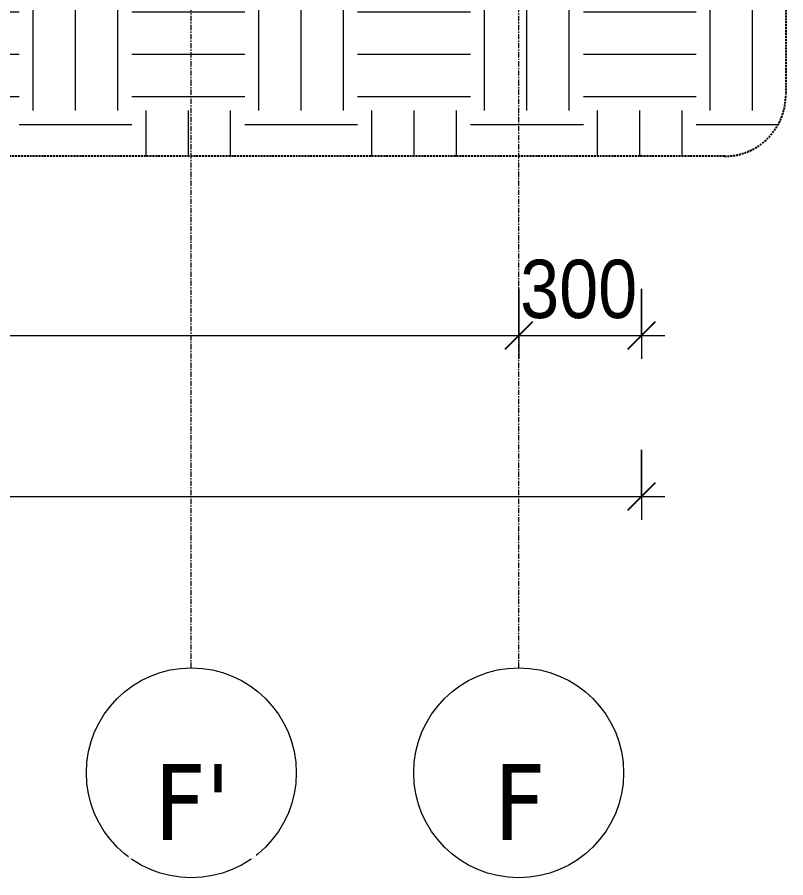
# Model space of a CAD drawing. Header units: millimetres. Extents: x 47270 to 150652, y -4714 to 3585.
# Drawn here: x 128724 to 130602, y -4663 to -2560 of the extents above; entities that cross this region are included whole.
import ezdxf

# ---------------------------------------------------------------- set-up
doc = ezdxf.new("R2010")
doc.units = ezdxf.units.MM
doc.linetypes.add('Grid Line', pattern=[22.225, 12.7, -3.175, 3.175, -3.175])
doc.linetypes.add('Hidden', pattern=[7.14375, 4.7625, -2.38125])
for name, color, linetype, lineweight in [('A-ANNO-DIMS', 211, 'Continuous', 9), ('A-ANNO-DIMS-57', 211, 'Continuous', 9), ('A-DETL-GENF', 92, 'Continuous', 18), ('A-DETL-GENF-1', 253, 'Continuous', 18), ('A-DETL-GENF-2', 92, 'Hidden', 25), ('S-GRID-1', 1, 'Grid Line', 9), ('S-GRID-IDEN', 1, 'Continuous', 9)]:
    doc.layers.add(name, color=color, linetype=linetype, lineweight=lineweight)
doc.styles.add('Tahoma_B_1', font='tahomabd.ttf', dxfattribs={"height": 185.25})
doc.styles.add('UTM Avo', font='', dxfattribs={"width": 0.9, "height": 142.5})
doc.styles.get('UTM Avo').set_extended_font_data('UTM Avo')
doc.dimstyles.new('1_Dim_chi_tiet_2_5', dxfattribs={"dimscale": 304.8, "dimtxt": 142.400385, "dimasz": 0.224409, "dimexe": 0.187008, "dimexo": 0.0625, "dimgap": 0.018701, "dimtad": 1, "dimdec": 0, "dimrnd": 5, "dimzin": 0, "dimdsep": 46, "dimtxsty": 'UTM Avo', "dimblk1": 'OBLIQUE', "dimblk2": 'OBLIQUE', "dimsah": 1, "dimcen": 0.09, "dimdle": 0.187008, "dimazin": 0, "dimtfac": 1, "dimtdec": 4, "dimtix": 1, "dimtmove": 0, "dimatfit": 3, "dimfxl": 0.374016, "dimfxlon": 1, "dimtvp": 1, "dimtolj": 1, "dimtzin": 0, "dimarcsym": 2})

# ---------------------------------------------------------------- blocks, each defined once
blk = doc.blocks.new('BORDER VIEW - BORDER VIEW-3502631-TKCS_BỂ NƯỚC NGẦM - MẶT CẮT 4')
at = {"layer": 'A-DETL-GENF-2'}
for p, q in [((-43884.1, 2251.9), (-43884.1, -2750)), ((-44034.1, -2900), (-58346.9, -2900))]:
    blk.add_line(p, q, dxfattribs=at)
blk.add_arc((-44034.1, -2750), 150, 270, 0, dxfattribs=at)
blk = doc.blocks.new('Grid - M_Grid Head - Circle-353313-TKCS_BỂ NƯỚC NGẦM - MẶT CẮT 4')
at = {"layer": 'S-GRID-IDEN'}
blk.add_circle((-44536.9, -4406.5), 256.5, dxfattribs=at)
blk = doc.blocks.new('DIMBLOCK46-TKCS_BỂ NƯỚC NGẦM - MẶT CẮT 4')
at = {"layer": 'A-ANNO-DIMS-57'}
for p, q in [((121174.3, -3223.9), (121174.3, -3394.9)), ((121174.3, -3337.9), (121174.3, -3223.9)), ((129949.3, -3223.9), (129949.3, -3394.9)), ((129949.3, -3337.9), (129949.3, -3223.9)), ((121174.3, -3337.9), (129949.3, -3337.9))]:
    blk.add_line(p, q, dxfattribs=at)
at = {"layer": 'A-ANNO-DIMS-57', "lineweight": 25}
for p, q in [((121174.3, -3337.9), (121208.5, -3303.7)), ((129949.3, -3337.9), (129983.5, -3303.7)), ((121174.3, -3337.9), (121140.1, -3372.1)), ((129949.3, -3337.9), (129915.1, -3372.1))]:
    blk.add_line(p, q, dxfattribs=at)
at = {"layer": 'A-ANNO-DIMS-57', "color": 0, "insert": (125366.6, -3152.8), "char_height": 142.5, "width": 468.339, "attachment_point": 1, "line_spacing_factor": 1.110334, "style": 'UTM Avo'}
blk.add_mtext('8775', dxfattribs=at)
blk = doc.blocks.new('_Oblique')
at = {"color": 0, "linetype": 'ByBlock', "lineweight": -2}
blk.add_line((-0.5, -0.5), (0.5, 0.5), dxfattribs=at)
blk = doc.blocks.new('DIMBLOCK47-TKCS_BỂ NƯỚC NGẦM - MẶT CẮT 4')
at = {"layer": 'A-ANNO-DIMS-57'}
for p, q in [((129949.3, -3223.9), (129949.3, -3394.9)), ((129949.3, -3337.9), (129949.3, -3223.9)), ((130249.3, -3223.9), (130249.3, -3394.9)), ((130249.3, -3337.9), (130249.3, -3223.9)), ((129949.3, -3337.9), (130306.3, -3337.9))]:
    blk.add_line(p, q, dxfattribs=at)
at = {"layer": 'A-ANNO-DIMS-57', "lineweight": 25}
for p, q in [((129949.3, -3337.9), (129983.5, -3303.7)), ((130249.3, -3337.9), (130283.5, -3303.7)), ((129949.3, -3337.9), (129915.1, -3372.1)), ((130249.3, -3337.9), (130215.1, -3372.1))]:
    blk.add_line(p, q, dxfattribs=at)
at = {"layer": 'A-ANNO-DIMS-57', "color": 0, "insert": (129952.9, -3152.8), "char_height": 142.5, "width": 351.254, "attachment_point": 1, "line_spacing_factor": 1.110334, "style": 'UTM Avo'}
blk.add_mtext('300', dxfattribs=at)
blk = doc.blocks.new('DIMBLOCK48-TKCS_BỂ NƯỚC NGẦM - MẶT CẮT 4')
at = {"layer": 'A-ANNO-DIMS-57'}
for p, q in [((116149.3, -3617), (116149.3, -3788)), ((116149.3, -3731), (116149.3, -3617)), ((130249.3, -3617), (130249.3, -3788)), ((130249.3, -3731), (130249.3, -3617)), ((116092.3, -3731), (130306.3, -3731))]:
    blk.add_line(p, q, dxfattribs=at)
at = {"layer": 'A-ANNO-DIMS-57', "lineweight": 25}
for p, q in [((116149.3, -3731), (116183.5, -3696.8)), ((130249.3, -3731), (130283.5, -3696.8)), ((116149.3, -3731), (116115.1, -3765.2)), ((130249.3, -3731), (130215.1, -3765.2))]:
    blk.add_line(p, q, dxfattribs=at)
at = {"layer": 'A-ANNO-DIMS-57', "color": 0, "insert": (122955.3, -3545.9), "char_height": 142.5, "width": 585.424, "attachment_point": 1, "line_spacing_factor": 1.110334, "style": 'UTM Avo'}
blk.add_mtext('14100', dxfattribs=at)

msp = doc.modelspace()

# ---------------------------------------------------------------- hatches: boundary and pattern name
at = {"layer": 'A-DETL-GENF-1'}
h = msp.add_hatch(dxfattribs=at)
h.set_pattern_fill('FP_32', color=256, style=0, pattern_type=2)
h.set_pattern_definition([(0, (123211.92, 15725), (275.806, 275.806), [275.806, -275.806]), (0, (123211.92, 15828.43), (275.806, 275.806), [275.806, -275.806]), (0, (123211.92, 15931.85), (275.806, 275.806), [275.806, -275.806]), (90, (123246.4, 15966.33), (-275.806, 275.806), [275.806, -275.806]), (90, (123349.83, 15966.33), (-275.806, 275.806), [275.806, -275.806]), (90, (123453.25, 15966.33), (-275.806, 275.806), [275.806, -275.806])])
h.paths.add_polyline_path([(130452.1, -2900), (130491.4, -2894.7), (130527.1, -2879.9), (130558.2, -2856.1), (130582, -2825), (130597, -2788.8), (130602.1, -2750), (130602.1, -2350), (115989.3, -2350), (115989.3, -2750), (115994.4, -2788.8), (116009.4, -2825), (116033.2, -2856.1), (116064.3, -2879.9), (116100.5, -2894.9), (116139.3, -2900), (129763.5, -2900)])

# ---------------------------------------------------------------- linework, layer by layer
at = {"layer": 'S-GRID-1'}
for p, q in [((129149.3, -2725), (129149.3, 2102.1)), ((129949.3, -2725), (129949.3, 2102.1)), ((129149.3, -4150), (129149.3, -2725)), ((129949.3, -4150), (129949.3, -2725))]:
    msp.add_line(p, q, dxfattribs=at)

# ---------------------------------------------------------------- block references
at = {"layer": 'A-DETL-GENF'}
msp.add_blockref('BORDER VIEW - BORDER VIEW-3502631-TKCS_BỂ NƯỚC NGẦM - MẶT CẮT 4', (174486.2, 0), dxfattribs=at)
at = {"layer": 'S-GRID-IDEN'}
for p in [(173686.2, 0), (174486.2, 0)]:
    msp.add_blockref('Grid - M_Grid Head - Circle-353313-TKCS_BỂ NƯỚC NGẦM - MẶT CẮT 4', p, dxfattribs=at)

# ---------------------------------------------------------------- dimensions: what is measured, and where the dimension line sits
at = {"layer": 'A-ANNO-DIMS'}
for base, p1, p2, override, picture, middle in [((129949.3, -3337.9), (121174.3, -3223.9), (129949.3, -3223.9), {"dimpost": '<>', "dimfxl": 8775}, 'DIMBLOCK46-TKCS_BỂ NƯỚC NGẦM - MẶT CẮT 4', (125561.8, -3258.5)), ((130249.3, -3337.9), (129949.3, -3223.9), (130249.3, -3223.9), {"dimpost": '<>', "dimfxl": 300}, 'DIMBLOCK47-TKCS_BỂ NƯỚC NGẦM - MẶT CẮT 4', (130099.3, -3258.5)), ((130249.3, -3731), (116149.3, -3617), (130249.3, -3617), {"dimpost": '<>', "dimfxl": 14100}, 'DIMBLOCK48-TKCS_BỂ NƯỚC NGẦM - MẶT CẮT 4', (123199.3, -3651.6))]:
    dim = msp.add_linear_dim(base=base, p1=p1, p2=p2, dimstyle='1_Dim_chi_tiet_2_5', override=override, dxfattribs=at)
    dim.commit()
    dim.dimension.update_dxf_attribs({"geometry": picture, "text_midpoint": middle})

# ---------------------------------------------------------------- next in the draw order: texts
at = {"layer": 'S-GRID-IDEN', "char_height": 185.25, "attachment_point": 5, "line_spacing_factor": 0.996129, "style": 'Tahoma_B_1', "bg_fill": 3, "box_fill_scale": 1.25, "bg_fill_color": 256, "bg_fill_true_color": 13158600, "bg_fill_transparency": 0}
for s, insert, width in [("\\pt723.89957,1447.79915,2171.70057,2895.60014,3619.49971,4343.39929,5067.30071,5791.20028,6515.09986,7238.99943,7962.90085,8686.80043,9410.7,10134.59957,10858.49915,11582.40057,12306.30014,13030.19972,13754.09929,14478.00071,15201.90029,15925.79986,16649.69943,17373.60086,18097.50043,18821.4,19545.29957,20269.19915,20993.10057,21717.00014,22440.89972,23164.79929;F'", (129151.7, -4477.7), 218.88), ('\\pt723.89957,1447.79915,2171.70057,2895.60014,3619.49971,4343.39929,5067.30071,5791.20028,6515.09986,7238.99943,7962.90085,8686.80043,9410.7,10134.59957,10858.49915,11582.40057,12306.30014,13030.19972,13754.09929,14478.00071,15201.90029,15925.79986,16649.69943,17373.60086,18097.50043,18821.4,19545.29957,20269.19915,20993.10057,21717.00014,22440.89972,23164.79929;F', (129951.7, -4477.7), 151.05)]:
    msp.add_mtext(s, dxfattribs=dict(at, insert=insert, width=width))

doc.saveas('drawing.dxf')
